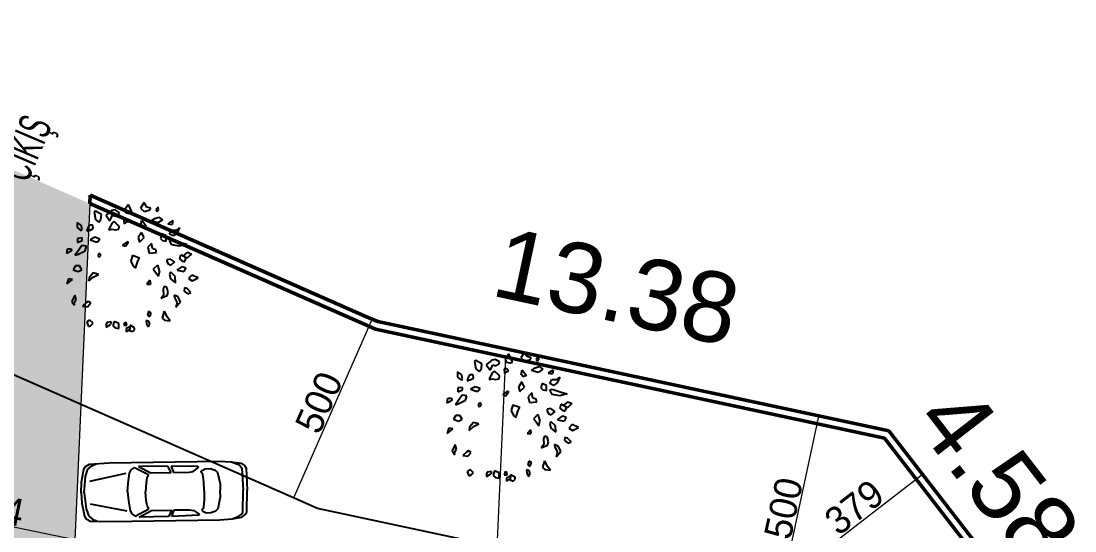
# Model space of a CAD drawing. Header units: centimetres. Extents: x 63871 to 181827, y -95930 to 42199.
# Drawn here: x 155125 to 157823, y 38234 to 39540 of the extents above; entities that cross this region are included whole.
import ezdxf

# ---------------------------------------------------------------- set-up
doc = ezdxf.new("R2010")
doc.units = ezdxf.units.CM
for name, color, linetype, lineweight in [('A-AREA-IDEN', 7, 'Continuous', 9), ('ARA SINIRLAR', 225, 'Continuous', 15), ('ARM_Pen_No__252', 8, 'Continuous', 18), ('OLUK', 222, 'Continuous', 15), ('PARSEL SINIRI', 12, 'Continuous', 50), ('ROL_CEPHE', 1, 'Continuous', 0), ('ÇEKME MESAFESİ', 5, 'Continuous', 25)]:
    doc.layers.add(name, color=color, linetype=linetype, lineweight=lineweight)
for name, color, linetype in [('CAY', 94, 'Continuous'), ('Dıış Ölçü', 140, 'Continuous'), ('furn', 7, 'Continuous')]:
    doc.layers.add(name, color=color, linetype=linetype)
doc.styles.add('Arial', font='Arial.ttf', dxfattribs={"height": 250})
doc.styles.add('RomanS', font='')
doc.styles.get("Standard").update_dxf_attribs({"font": 'Arial.ttf'})
doc.styles.get('RomanS').set_extended_font_data('Stylus BT')
doc.dimstyles.new('BÖYÜK', dxfattribs={"dimtxt": 70, "dimasz": 5, "dimexe": 5, "dimexo": 5, "dimgap": 2, "dimtad": 3, "dimdec": 0, "dimzin": 0, "dimdsep": 46, "dimtxsty": 'RomanS', "dimblk": 'DOT', "dimcen": 5, "dimadec": 0, "dimazin": 0, "dimtfac": 1, "dimtdec": 0, "dimtix": 1, "dimtofl": 0, "dimtmove": 1, "dimatfit": 0, "dimldrblk": 'DOT', "dimfxl": 10, "dimfxlon": 1, "dimtolj": 1, "dimtzin": 0, "dimarcsym": 0})

# ---------------------------------------------------------------- blocks, each defined once
blk = doc.blocks.new('02PCAR03')
at = {"color": 0, "linetype": 'ByBlock'}
for p, q in [((-203, 27), (-204, 0)), ((-201, 30), (-203, 27)), ((-197, 33), (-201, 30)), ((-198, 27), (-199, 0)), ((-196, 30), (-198, 27)), ((-185, 35), (-197, 33)), ((-193, 32), (-196, 30)), ((-185, 35), (-193, 32)), ((-170, 36), (-185, 35)), ((-35, 36), (-170, 36)), ((-159, 27), (-165, 25)), ((-153, 27), (-159, 27)), ((-149, 25), (-153, 27)), ((-145, 29), (-144, 30)), ((-138, 24), (-145, 29)), ((-144, 30), (-111, 31)), ((-111, 31), (-114, 23)), ((-111, 23), (-107, 31)), ((-107, 31), (-71, 31)), ((-71, 31), (-86, 23)), ((-66, 30), (-83, 21)), ((-62, 27), (-66, 30)), ((-60, 23), (-62, 27)), ((-11, 35), (-35, 36)), ((-14, 33), (-19, 35)), ((-9, 29), (-14, 33)), ((-6, 32), (-11, 35)), ((-6, 20), (-9, 29)), ((-4, 29), (-6, 32)), ((-1, 13), (-4, 29)), ((-168, 22), (-171, 8)), ((-165, 25), (-168, 22)), ((-151, 11), (-150, 20)), ((-150, 20), (-149, 22)), ((-148, 24), (-149, 25)), ((-149, 22), (-148, 23)), ((-148, 23), (-148, 24)), ((-133, 23), (-138, 24)), ((-114, 23), (-133, 23)), ((-86, 23), (-111, 23)), ((-83, 21), (-81, 17)), ((-81, 17), (-80, 11)), ((-58, 11), (-60, 23)), ((-11, 14), (-56, 23)), ((-4, 0), (-6, 20)), ((0, 0), (-1, 13)), ((-203, -27), (-204, 0)), ((-198, -27), (-199, 0)), ((-171, 8), (-171, 0)), ((-171, -8), (-171, 0)), ((-151, 0), (-151, 11)), ((-151, 0), (-151, -11)), ((-80, 11), (-79, 0)), ((-80, -11), (-79, 0)), ((-57, 0), (-58, 11)), ((-57, 0), (-58, -11)), ((-4, 0), (-6, -20)), ((0, 0), (-1, -13)), ((-168, -22), (-171, -8)), ((-151, -11), (-150, -20)), ((-81, -17), (-80, -11)), ((-58, -11), (-60, -23)), ((-165, -25), (-168, -22)), ((-159, -27), (-165, -25)), ((-149, -25), (-153, -27)), ((-150, -20), (-149, -22)), ((-149, -22), (-148, -23)), ((-148, -24), (-149, -25)), ((-148, -23), (-148, -24)), ((-138, -24), (-145, -29)), ((-133, -23), (-138, -24)), ((-114, -23), (-133, -23)), ((-111, -31), (-114, -23)), ((-86, -23), (-111, -23)), ((-111, -23), (-107, -31)), ((-71, -31), (-86, -23)), ((-83, -21), (-81, -17)), ((-66, -30), (-83, -21)), ((-60, -23), (-62, -27)), ((-11, -14), (-56, -23)), ((-6, -20), (-9, -29)), ((-1, -13), (-4, -29)), ((-201, -30), (-203, -27)), ((-197, -33), (-201, -30)), ((-196, -30), (-198, -27)), ((-185, -35), (-197, -33)), ((-193, -32), (-196, -30)), ((-185, -35), (-193, -32)), ((-170, -36), (-185, -35)), ((-35, -36), (-170, -36)), ((-153, -27), (-159, -27)), ((-145, -29), (-144, -30)), ((-144, -30), (-111, -31)), ((-107, -31), (-71, -31)), ((-62, -27), (-66, -30)), ((-11, -35), (-35, -36)), ((-14, -33), (-19, -35)), ((-9, -29), (-14, -33)), ((-6, -32), (-11, -35)), ((-4, -29), (-6, -32))]:
    blk.add_line(p, q, dxfattribs=at)
blk = doc.blocks.new('_Dot')
at = {"color": 0, "linetype": 'ByBlock', "lineweight": -2}
blk.add_line((-0.5, 0), (-1, 0), dxfattribs=at)
at = {"color": 0, "linetype": 'ByBlock', "const_width": 0.5}
blk.add_lwpolyline([(-0.25, 0, 1), (0.25, 0, 1)], format="xyb", close=True, dxfattribs=at)
blk = doc.blocks.new('*D116')
at = {"layer": 'Defpoints', "color": 0, "transparency": 16777216}
for p in [(738.9, 22346.2), (738.9, 22346.2), (634.2, 21857.2)]:
    blk.add_point(p, dxfattribs=at)
at = {"layer": 'Dıış Ölçü', "color": 0, "lineweight": -2, "transparency": 16777216}
for p, q in [((635.3, 21862.1), (737.9, 22341.3)), ((738.9, 22346.2), (743.8, 22345.1)), ((634.2, 21857.2), (639.1, 21856.2))]:
    blk.add_line(p, q, dxfattribs=at)
at = {"layer": 'Dıış Ölçü', "color": 0, "lineweight": -2, "transparency": 16777216, "xscale": 5, "yscale": 5, "zscale": 5}
for p, rotation in [((738.9, 22346.2), 77.91751222640949), ((634.2, 21857.2), 257.9175122264094)]:
    blk.add_blockref('_Dot', p, dxfattribs=dict(at, rotation=rotation))
at = {"layer": 'Dıış Ölçü', "color": 0, "transparency": 16777216, "insert": (648.7, 22109.8), "char_height": 70, "attachment_point": 5, "rotation": 77.9175, "style": 'RomanS'}
blk.add_mtext('\\A1;500', dxfattribs=at)
blk = doc.blocks.new('*D118')
at = {"layer": 'Defpoints', "color": 0, "transparency": 16777216}
for p in [(-419, 22600.5), (-404.6, 22594.2), (-620.1, 22142.8)]:
    blk.add_point(p, dxfattribs=at)
at = {"layer": 'Dıış Ölçü', "color": 0, "lineweight": -2, "transparency": 16777216}
for p, q in [((-603.7, 22141), (-406.6, 22589.6)), ((-413.7, 22598.2), (-400, 22592.2)), ((-614.9, 22140.5), (-601.2, 22134.4))]:
    blk.add_line(p, q, dxfattribs=at)
at = {"layer": 'Dıış Ölçü', "color": 0, "lineweight": -2, "transparency": 16777216, "xscale": 5, "yscale": 5, "zscale": 5}
for p, rotation in [((-404.6, 22594.2), 66.2733703673313), ((-605.8, 22136.5), 246.2733703673313)]:
    blk.add_blockref('_Dot', p, dxfattribs=dict(at, rotation=rotation))
at = {"layer": 'Dıış Ölçü', "color": 0, "transparency": 16777216, "insert": (-540.7, 22380.9), "char_height": 70, "attachment_point": 5, "rotation": 66.2734, "style": 'RomanS'}
blk.add_mtext('\\A1;500', dxfattribs=at)
blk = doc.blocks.new('*D277')
at = {"layer": 'Defpoints', "color": 0, "transparency": 16777216}
for p in [(1003.6, 22197), (1003.6, 22197), (703.8, 21965.1, 0)]:
    blk.add_point(p, dxfattribs=at)
at = {"layer": 'Dıış Ölçü', "color": 0, "lineweight": -2, "transparency": 16777216}
for p, q in [((707.7, 21968.2), (999.6, 22194)), ((1003.6, 22197), (1006.6, 22193.1)), ((703.8, 21965.1), (706.8, 21961.2))]:
    blk.add_line(p, q, dxfattribs=at)
at = {"layer": 'Dıış Ölçü', "color": 0, "lineweight": -2, "transparency": 16777216, "xscale": 5, "yscale": 5, "zscale": 5}
for p, rotation in [((1003.6, 22197), 37.72156104715727), ((703.8, 21965.1), 217.7215610471573)]:
    blk.add_blockref('_Dot', p, dxfattribs=dict(at, rotation=rotation))
at = {"layer": 'Dıış Ölçü', "color": 0, "transparency": 16777216, "insert": (829.5, 22112.3), "char_height": 70, "attachment_point": 5, "rotation": 37.7216, "style": 'RomanS'}
blk.add_mtext('\\A1;379', dxfattribs=at)
blk = doc.blocks.new('*D286')
at = {"layer": 'Defpoints', "color": 0, "transparency": 16777216}
for p in [(-1697.1, 22139), (-1066.7, 22009.2, 0), (-1066.7, 22009.2)]:
    blk.add_point(p, dxfattribs=at)
at = {"layer": 'Dıış Ölçü', "color": 0, "lineweight": -2, "transparency": 16777216}
for p, q in [((-1697.1, 22139), (-1696.1, 22143.9)), ((-1692.2, 22138), (-1071.6, 22010.2)), ((-1066.7, 22009.2), (-1065.7, 22014.1))]:
    blk.add_line(p, q, dxfattribs=at)
at = {"layer": 'Dıış Ölçü', "color": 0, "lineweight": -2, "transparency": 16777216, "xscale": 5, "yscale": 5, "zscale": 5}
for p, rotation in [((-1697.1, 22139), 168.3646113733746), ((-1066.7, 22009.2), 348.3646113733746)]:
    blk.add_blockref('_Dot', p, dxfattribs=dict(at, rotation=rotation))
at = {"layer": 'Dıış Ölçü', "color": 0, "transparency": 16777216, "insert": (-1374.1, 22111.8), "char_height": 70, "attachment_point": 5, "rotation": 348.3646, "style": 'RomanS'}
blk.add_mtext('\\A1;644', dxfattribs=at)
blk = doc.blocks.new('A$C5AA32782')
at = {"layer": 'CAY'}
for p, q in [((452.9, 931.4, 0), (426.3, 893.8, 0)), ((456.2, 922, 0), (452.9, 931.4, 0)), ((566, 945.5, 0), (539.4, 903.2, 0)), ((585.9, 912.6, 0), (566, 945.5, 0)), ((211.1, 882.5, 0), (201.2, 877.8, 0)), ((201.2, 877.8, 0), (211.1, 821.4, 0)), ((254.4, 859, 0), (211.1, 882.5, 0)), ((251, 821.4, 0), (254.4, 859, 0)), ((328.5, 887.1, 0), (288.5, 854.2, 0)), ((288.5, 854.2, 0), (288.5, 849.5, 0)), ((288.5, 849.5, 0), (315.2, 811.9, 0)), ((325.1, 830.7, 0), (331.8, 849.5, 0)), ((355.1, 891.8, 0), (328.5, 887.1, 0)), ((331.8, 849.5, 0), (345.1, 849.5, 0)), ((345.1, 849.5, 0), (358.4, 844.8, 0)), ((385, 873, 0), (355.1, 891.8, 0)), ((358.4, 844.8, 0), (381.7, 858.9, 0)), ((381.7, 858.9, 0), (385, 873, 0)), ((426.3, 893.8, 0), (432.9, 870.3, 0)), ((432.9, 870.3, 0), (462.9, 865.6, 0)), ((479.5, 870.3, 0), (456.2, 922, 0)), ((462.9, 865.6, 0), (479.5, 870.3, 0)), ((539.4, 903.2, 0), (566, 879.7, 0)), ((566, 879.7, 0), (602.6, 889.1, 0)), ((615.9, 903.2, 0), (585.9, 912.6, 0)), ((602.6, 889.1, 0), (615.9, 903.2, 0)), ((669.1, 912.6, 0), (652.5, 893.8, 0)), ((652.5, 893.8, 0), (662.4, 879.7, 0)), ((662.4, 879.7, 0), (672.4, 889.1, 0)), ((672.4, 889.1, 0), (669.1, 912.6, 0)), ((107, 781, 0), (77, 799.8, 0)), ((77, 799.8, 0), (77, 762.2, 0)), ((113.6, 752.8, 0), (107, 781, 0)), ((163.9, 778.9, 0), (152.9, 755.4, 0)), ((191.6, 778.9, 0), (163.9, 778.9, 0)), ((194, 755.2, 0), (191.6, 778.9, 0)), ((211.1, 821.4, 0), (234.4, 802.6, 0)), ((234.4, 802.6, 0), (251, 821.4, 0)), ((333.7, 796.5, 0), (313.8, 759, 0)), ((315.2, 811.9, 0), (325.1, 830.7, 0)), ((347, 805.9, 0), (333.7, 796.5, 0)), ((377, 777.7, 0), (347, 805.9, 0)), ((383.6, 768.3, 0), (377, 777.7, 0)), ((436.8, 821.9, 0), (416.8, 821.9, 0)), ((416.8, 821.9, 0), (420.1, 789, 0)), ((420.1, 789, 0), (440.1, 803.1, 0)), ((450.1, 807.8, 0), (436.8, 821.9, 0)), ((440.1, 803.1, 0), (450.1, 807.8, 0)), ((542.4, 778.7, 0), (549.1, 816.3, 0)), ((549.1, 778.7, 0), (542.4, 778.7, 0)), ((549.1, 816.3, 0), (575.7, 778.7, 0)), ((555.7, 764.6, 0), (549.1, 778.7, 0)), ((582.4, 774, 0), (555.7, 764.6, 0)), ((575.7, 778.7, 0), (582.4, 774, 0)), ((617.8, 810.6, 0), (644.5, 829.4, 0)), ((667.7, 796.5, 0), (617.8, 810.6, 0)), ((644.5, 829.4, 0), (674.4, 838.7, 0)), ((701, 820, 0), (667.7, 796.5, 0)), ((674.4, 838.7, 0), (701, 820, 0)), ((776.2, 813.8, 0), (739, 790.4, 0)), ((739, 790.4, 0), (772.2, 785.7, 0)), ((776.2, 813.8, 0), (772.2, 785.7, 0)), ((77, 762.2, 0), (107, 738.7, 0)), ((107, 738.7, 0), (113.6, 752.8, 0)), ((152.9, 755.4, 0), (147.3, 735.9, 0)), ((147.3, 735.9, 0), (175, 743.7, 0)), ((175, 743.7, 0), (194.4, 755.4, 0)), ((313.8, 759, 0), (307.1, 744.9, 0)), ((307.1, 744.9, 0), (333.7, 749.6, 0)), ((333.7, 749.6, 0), (353.7, 744.9, 0)), ((353.7, 744.9, 0), (380.3, 749.6, 0)), ((380.3, 749.6, 0), (383.6, 768.3, 0)), ((547, 726.4, 0), (523.7, 688.8, 0)), ((566.9, 688.8, 0), (547, 726.4, 0)), ((695, 715.3, 0), (685, 682.5, 0)), ((728.2, 701.2, 0), (695, 715.3, 0)), ((728.2, 663.7, 0), (728.2, 701.2, 0)), ((752.3, 715.2, 0), (765.6, 743.4, 0)), ((778.9, 701.1, 0), (752.3, 715.2, 0)), ((765.6, 743.4, 0), (802.2, 743.4, 0)), ((805.5, 719.9, 0), (778.9, 701.1, 0)), ((802.2, 743.4, 0), (825.4, 762.2, 0)), ((825.4, 762.2, 0), (805.5, 719.9, 0)), ((113.6, 687.1, 0), (80.3, 682.4, 0)), ((80.3, 682.4, 0), (80.3, 654.2, 0)), ((80.3, 654.2, 0), (113.6, 668.3, 0)), ((110.8, 630, 0), (80.9, 587.7, 0)), ((144.1, 625.3, 0), (110.8, 630, 0)), ((113.6, 668.3, 0), (113.6, 687.1, 0)), ((134.1, 592.4, 0), (144.1, 625.3, 0)), ((206.1, 691.9, 0), (172.9, 673.1, 0)), ((172.9, 673.1, 0), (212.8, 659, 0)), ((242.7, 677.8, 0), (206.1, 691.9, 0)), ((212.8, 659, 0), (226.1, 659, 0)), ((226.1, 659, 0), (242.7, 677.8, 0)), ((447.5, 660.3, 0), (407.6, 634.6, 0)), ((407.6, 634.6, 0), (430.9, 625.3, 0)), ((430.9, 625.3, 0), (447.5, 648.7, 0)), ((447.5, 660.3, 0), (447.5, 648.7, 0)), ((523.7, 688.8, 0), (533.7, 655.9, 0)), ((533.7, 655.9, 0), (566.9, 688.8, 0)), ((619.8, 646.7, 0), (593.2, 618.5, 0)), ((593.2, 618.5, 0), (603.2, 576.2, 0)), ((626.5, 609.1, 0), (619.8, 646.7, 0)), ((685, 682.5, 0), (701.6, 668.4, 0)), ((701.6, 668.4, 0), (728.2, 663.7, 0)), ((752.3, 668.3, 0), (768.9, 673, 0)), ((768.9, 635.4, 0), (752.3, 668.3, 0)), ((768.9, 673, 0), (842.1, 649.5, 0)), ((825.4, 626, 0), (768.9, 635.4, 0)), ((878.7, 640.1, 0), (825.4, 626, 0)), ((842.1, 649.5, 0), (878.7, 640.1, 0)), ((0.4, 572.3, 0), (5.9, 607.5, 0)), ((36.4, 591.8, 0), (0.4, 572.3, 0)), ((5.9, 607.5, 0), (33.6, 607.5, 0)), ((33.6, 607.5, 0), (36.4, 591.8, 0)), ((80.9, 587.7, 0), (60.9, 559.5, 0)), ((60.9, 559.5, 0), (87.6, 568.9, 0)), ((87.6, 568.9, 0), (134.1, 592.4, 0)), ((238.2, 576, 0), (227.1, 556.4, 0)), ((227.1, 556.4, 0), (238.2, 544.7, 0)), ((252.1, 560.3, 0), (238.2, 576, 0)), ((238.2, 544.7, 0), (252.1, 560.3, 0)), ((480.7, 559.5, 0), (469.6, 517.6, 0)), ((480.7, 559.5, 0), (532.8, 541.1, 0)), ((519.5, 517.6, 0), (532.8, 541.1, 0)), ((603.2, 576.2, 0), (656.4, 580.9, 0)), ((653.1, 599.7, 0), (626.5, 609.1, 0)), ((656.4, 580.9, 0), (653.1, 599.7, 0)), ((827.9, 533.9, 0), (835.1, 563.5, 0)), ((875, 540, 0), (835.1, 563.5, 0)), ((851.7, 554.1, 0), (885, 582.3, 0)), ((865, 516.5, 0), (875, 540, 0)), ((873.9, 540.7, 0), (888.3, 544.7, 0)), ((885, 582.3, 0), (911.6, 568.2, 0)), ((911.6, 568.2, 0), (888.3, 544.7, 0)), ((63.9, 482, 0), (47.2, 453.8, 0)), ((93.8, 482, 0), (63.9, 482, 0)), ((110.4, 453.8, 0), (93.8, 482, 0)), ((469.6, 517.6, 0), (486.2, 480, 0)), ((486.2, 480, 0), (502.9, 465.9, 0)), ((502.9, 465.9, 0), (519.5, 517.6, 0)), ((664, 488.3, 0), (631.4, 457.6, 0)), ((664, 488.3, 0), (678, 438.8, 0)), ((758.9, 532, 0), (732.3, 527.3, 0)), ((732.3, 527.3, 0), (732.3, 513.2, 0)), ((732.3, 513.2, 0), (745.6, 494.4, 0)), ((745.6, 494.4, 0), (758.9, 485, 0)), ((788.5, 511.1, 0), (758.9, 532, 0)), ((788.5, 511.1, 0), (758.9, 485, 0)), ((807.7, 450.2, 0), (846.9, 477.9, 0)), ((855.1, 511.8, 0), (827.9, 533.9, 0)), ((846.9, 477.9, 0), (870.2, 468.5, 0)), ((855.1, 511.8, 0), (865, 516.5, 0)), ((870.2, 468.5, 0), (856.9, 440.3, 0)), ((13.3, 387.6, 0), (0, 350, 0)), ((43.2, 382.9, 0), (13.3, 387.6, 0)), ((47.2, 453.8, 0), (83.8, 439.7, 0)), ((83.8, 439.7, 0), (110.4, 453.8, 0)), ((162.3, 372.1, 0), (192.8, 399.5, 0)), ((165.1, 395.5, 0), (162.3, 372.1, 0)), ((192.8, 430.8, 0), (165.1, 395.5, 0)), ((231.6, 419, 0), (192.8, 430.8, 0)), ((192.8, 399.5, 0), (231.6, 419, 0)), ((631.4, 457.6, 0), (651.4, 434.1, 0)), ((651.4, 434.1, 0), (671.4, 405.9, 0)), ((671.4, 405.9, 0), (678, 438.8, 0)), ((762.3, 435, 0), (752.8, 421.6, 0)), ((752.8, 421.6, 0), (759.9, 388.1, 0)), ((759.9, 388.1, 0), (795.4, 358, 0)), ((793.1, 404.9, 0), (762.3, 435, 0)), ((795.4, 358, 0), (793.1, 404.9, 0)), ((807.7, 450.2, 0), (856.9, 440.3, 0)), ((915.7, 415.1, 0), (891.6, 389.5, 0)), ((891.6, 389.5, 0), (918.8, 372.4, 0)), ((961, 393.8, 0), (915.7, 415.1, 0)), ((918.8, 372.4, 0), (961, 393.8, 0)), ((0, 350, 0), (43.2, 382.9, 0)), ((609.3, 376.3, 0), (585.9, 348.8, 0)), ((585.9, 348.8, 0), (612.6, 348.8, 0)), ((609.3, 376.3, 0), (612.6, 348.8, 0)), ((712.3, 330, 0), (705.7, 311.2, 0)), ((705.7, 311.2, 0), (709, 268.9, 0)), ((732.3, 325.3, 0), (712.3, 330, 0)), ((742.3, 287.7, 0), (732.3, 325.3, 0)), ((862, 320.6, 0), (858.7, 297.1, 0)), ((882, 315.9, 0), (862, 320.6, 0)), ((908.6, 287.7, 0), (882, 315.9, 0)), ((60.4, 268.9, 0), (37.1, 221.9, 0)), ((53.7, 207.8, 0), (70.4, 236, 0)), ((70.4, 236, 0), (60.4, 268.9, 0)), ((709, 268.9, 0), (689.1, 245.4, 0)), ((689.1, 245.4, 0), (735.6, 264.2, 0)), ((735.6, 264.2, 0), (742.3, 287.7, 0)), ((815.5, 254.8, 0), (785.5, 268.9, 0)), ((785.5, 268.9, 0), (788.8, 250.1, 0)), ((788.8, 250.1, 0), (808.8, 212.5, 0)), ((788.8, 250.1, 0), (808.8, 212.5, 0)), ((832.1, 217.2, 0), (815.5, 254.8, 0)), ((858.7, 297.1, 0), (885.3, 278.3, 0)), ((885.3, 278.3, 0), (908.6, 287.7, 0)), ((37.1, 221.9, 0), (57.1, 193.7, 0)), ((57.1, 193.7, 0), (53.7, 207.8, 0)), ((144.4, 214.7, 0), (116.7, 187.3, 0)), ((116.7, 187.3, 0), (152.8, 183.4, 0)), ((158.3, 222.5, 0), (144.4, 214.7, 0)), ((152.8, 183.4, 0), (177.7, 210.8, 0)), ((177.7, 210.8, 0), (158.3, 222.5, 0)), ((798.8, 179.6, 0), (832.1, 217.2, 0)), ((808.8, 212.5, 0), (798.8, 179.6, 0)), ((170.2, 85.7, 0), (146.9, 71.6, 0)), ((193.4, 62.2, 0), (170.2, 85.7, 0)), ((601.4, 77.9, 0), (581.4, 82.6, 0)), ((581.4, 82.6, 0), (584.8, 59.1, 0)), ((598.8, 147.3, 0), (591.7, 120.5, 0)), ((591.7, 120.5, 0), (608.3, 110.5, 0)), ((617.8, 137.2, 0), (598.8, 147.3, 0)), ((608, 54.4, 0), (601.4, 77.9, 0)), ((608.3, 110.5, 0), (617.8, 137.2, 0)), ((711.9, 149.9, 0), (699, 99.8, 0)), ((699, 99.8, 0), (715.7, 85.7, 0)), ((711.9, 149.9, 0), (729, 113.9, 0)), ((715.7, 85.7, 0), (755.6, 81, 0)), ((755.6, 81, 0), (729, 113.9, 0)), ((146.9, 71.6, 0), (160.2, 38.7, 0)), ((160.2, 38.7, 0), (173.5, 43.4, 0)), ((173.5, 43.4, 0), (193.4, 62.2, 0)), ((294.7, 67.6, 0), (288.1, 53.5, 0)), ((288.1, 53.5, 0), (288.1, 34.7, 0)), ((288.1, 34.7, 0), (321.3, 53.5, 0)), ((325.8, 72.5, 0), (294.7, 67.6, 0)), ((325.8, 72.5, 0), (321.3, 53.5, 0)), ((347.3, 75.1, 0), (337.3, 42.2, 0)), ((337.3, 42.2, 0), (354, 28.1, 0)), ((380.6, 61, 0), (347.3, 75.1, 0)), ((354, 28.1, 0), (380.6, 23.4, 0)), ((380.6, 23.4, 0), (380.6, 61, 0)), ((424.6, 70.4, 0), (418.1, 47.4, 0)), ((418.1, 47.4, 0), (440.3, 47.4, 0)), ((424.6, 70.4, 0), (437.5, 63.1, 0)), ((462.9, 36.2, 0), (435.8, 23.5, 0)), ((435.8, 23.5, 0), (435.8, 0, 0)), ((461.1, 15.9, 0), (435.8, 0, 0)), ((440.3, 47.4, 0), (437.5, 63.1, 0)), ((463.9, 47.9, 0), (460.6, 10.4, 0)), ((460.6, 10.4, 0), (483.9, 1, 0)), ((497.2, 29.2, 0), (463.9, 47.9, 0)), ((483.9, 1, 0), (497.2, 15.1, 0)), ((497.2, 15.1, 0), (497.2, 29.2, 0)), ((584.8, 59.1, 0), (598.1, 35.6, 0)), ((598.1, 35.6, 0), (608, 54.4, 0))]:
    blk.add_line(p, q, dxfattribs=at)
blk = doc.blocks.new('yerleşim planı')
at = {"layer": 'ARM_Pen_No__252'}
h = blk.add_hatch(dxfattribs=at)
h.set_pattern_fill('AR-HBONE', color=256, scale=0.51)
h.set_pattern_definition([(45, (-177987.134, -15156.517), (0, 73.27889), [155.448, -51.816]), (135, (-177950.495, -15119.877), (7e-15, 73.27889), [155.448, -51.816])])
h.paths.add_polyline_path([(-2142.3, 12350.5), (-6158, 12350.5), (-5113.2, 15429.3), (-2007, 15429.3)], flags=16)
h.paths.add_polyline_path([(-2155.4, 12050.8), (-2289.2, 9006.5), (-7230.4, 9111), (-6232.7, 12050.8)], flags=16)
h.paths.add_polyline_path([(-1994, 15726.3), (-2007, 15429.3), (-5113.2, 15429.3), (-2392.4, 23446.1), (-2901.1, 23669.6), (-7833, 9123.7), (-10553.5, 9181.3), (-10718.9, 8734.6), (588.1, 8496), (607.9, 8945.3), (-1738.2, 8994.9), (-1127.8, 22890.2), (-1668.8, 23128), (-1971, 15726.3)])
at = {"layer": 'ARA SINIRLAR'}
for p, q in [((-1127.8, 22890.2), (-1738.2, 8994.9)), ((-63.3, 22497.4), (-682.7, 8972.6))]:
    blk.add_line(p, q, dxfattribs=at)
at = {"layer": 'PARSEL SINIRI'}
blk.add_line((-1126.8, 22911.6), (-1127.8, 22890.2), dxfattribs=at)
for points in [[(1155.5, 20982.4), (1191, 21790.3), (1197.8, 21945.9), (917.8, 22307.9), (-390.2, 22587.9), (-419, 22600.5), (-1126.8, 22911.6)], [(1135.5, 20983.3), (1171, 21791.2), (1177.5, 21939.4), (906.5, 22289.8), (-396.4, 22568.7), (-427, 22582.2), (-1127.8, 22890.2)]]:
    blk.add_lwpolyline(points, dxfattribs=at)
at = {"layer": 'ÇEKME MESAFESİ'}
blk.add_lwpolyline([(-40.8, 5105.4), (273.3, 12259), (441.1, 16103.9), (540.6, 18375.8), (609, 19935.4), (690.2, 21784.8), (634.2, 21857.2), (-544.7, 22109.6), (-620.1, 22142.8), (-3351.2, 23343.1), (-5431, 23015.7), (-6402.4, 20015.9), (-7155.9, 17689.8), (-7622.6, 16249.1), (-8469.2, 13634.5), (-9179.7, 11507.4), (-10271.3, 8561.4)], dxfattribs=at)
at = {"layer": 'CAY', "xscale": 0.3501001178103892, "yscale": 0.3501001178103892, "zscale": 0.3501001178103892}
for p in [(-1186.8, 22561.9, 0), (-213.1, 22179, 0)]:
    blk.add_blockref('A$C5AA32782', p, dxfattribs=at)
at = {"layer": 'furn', "linetype": 'Continuous', "xscale": 2.086125961570064, "yscale": 2.086125961570064, "zscale": 2.086125961570064, "rotation": 180.9296038315417}
blk.add_blockref('02PCAR03', (-1150.1, 22149.6), dxfattribs=at)
at = {"layer": 'A-AREA-IDEN', "style": 'Arial', "width": 0.55}
blk.add_text('ÇIKIŞ', height=82.06, rotation=66.8848, dxfattribs=at).set_placement((-1287.5, 22940.5))
at = {"layer": 'ROL_CEPHE', "lineweight": 0}
for s, rotation, p in [('13.38', 347.9175, (-104.9, 22655.7)), ('4.58', 307.7216, (977.9, 22331.9))]:
    blk.add_text(s, height=180, rotation=rotation, dxfattribs=at).set_placement(p)
at = {"layer": 'Dıış Ölçü'}
for p1, p2, distance, picture, middle in [((-620.1, 22142.8), (-419, 22600.5), -15.7, '*D118', (-540.7, 22380.9)), ((634.2, 21857.2), (738.9, 22346.2), 0, '*D116', (648.7, 22109.8)), ((703.8, 21965.1, 0), (1003.6, 22197), 0, '*D277', (829.5, 22112.3)), ((-1697.1, 22139), (-1066.7, 22009.2, 0), 0, '*D286', (-1374.1, 22111.8))]:
    dim = blk.add_aligned_dim(p1=p1, p2=p2, distance=distance, dimstyle='BÖYÜK', dxfattribs=at)
    dim.commit()
    dim.dimension.update_dxf_attribs({"geometry": picture, "text_midpoint": middle})

msp = doc.modelspace()

# ---------------------------------------------------------------- block references
at = {"layer": 'OLUK'}
msp.add_blockref('yerleşim planı', (156428.8, 16182.6), dxfattribs=at)

doc.saveas('drawing.dxf')
